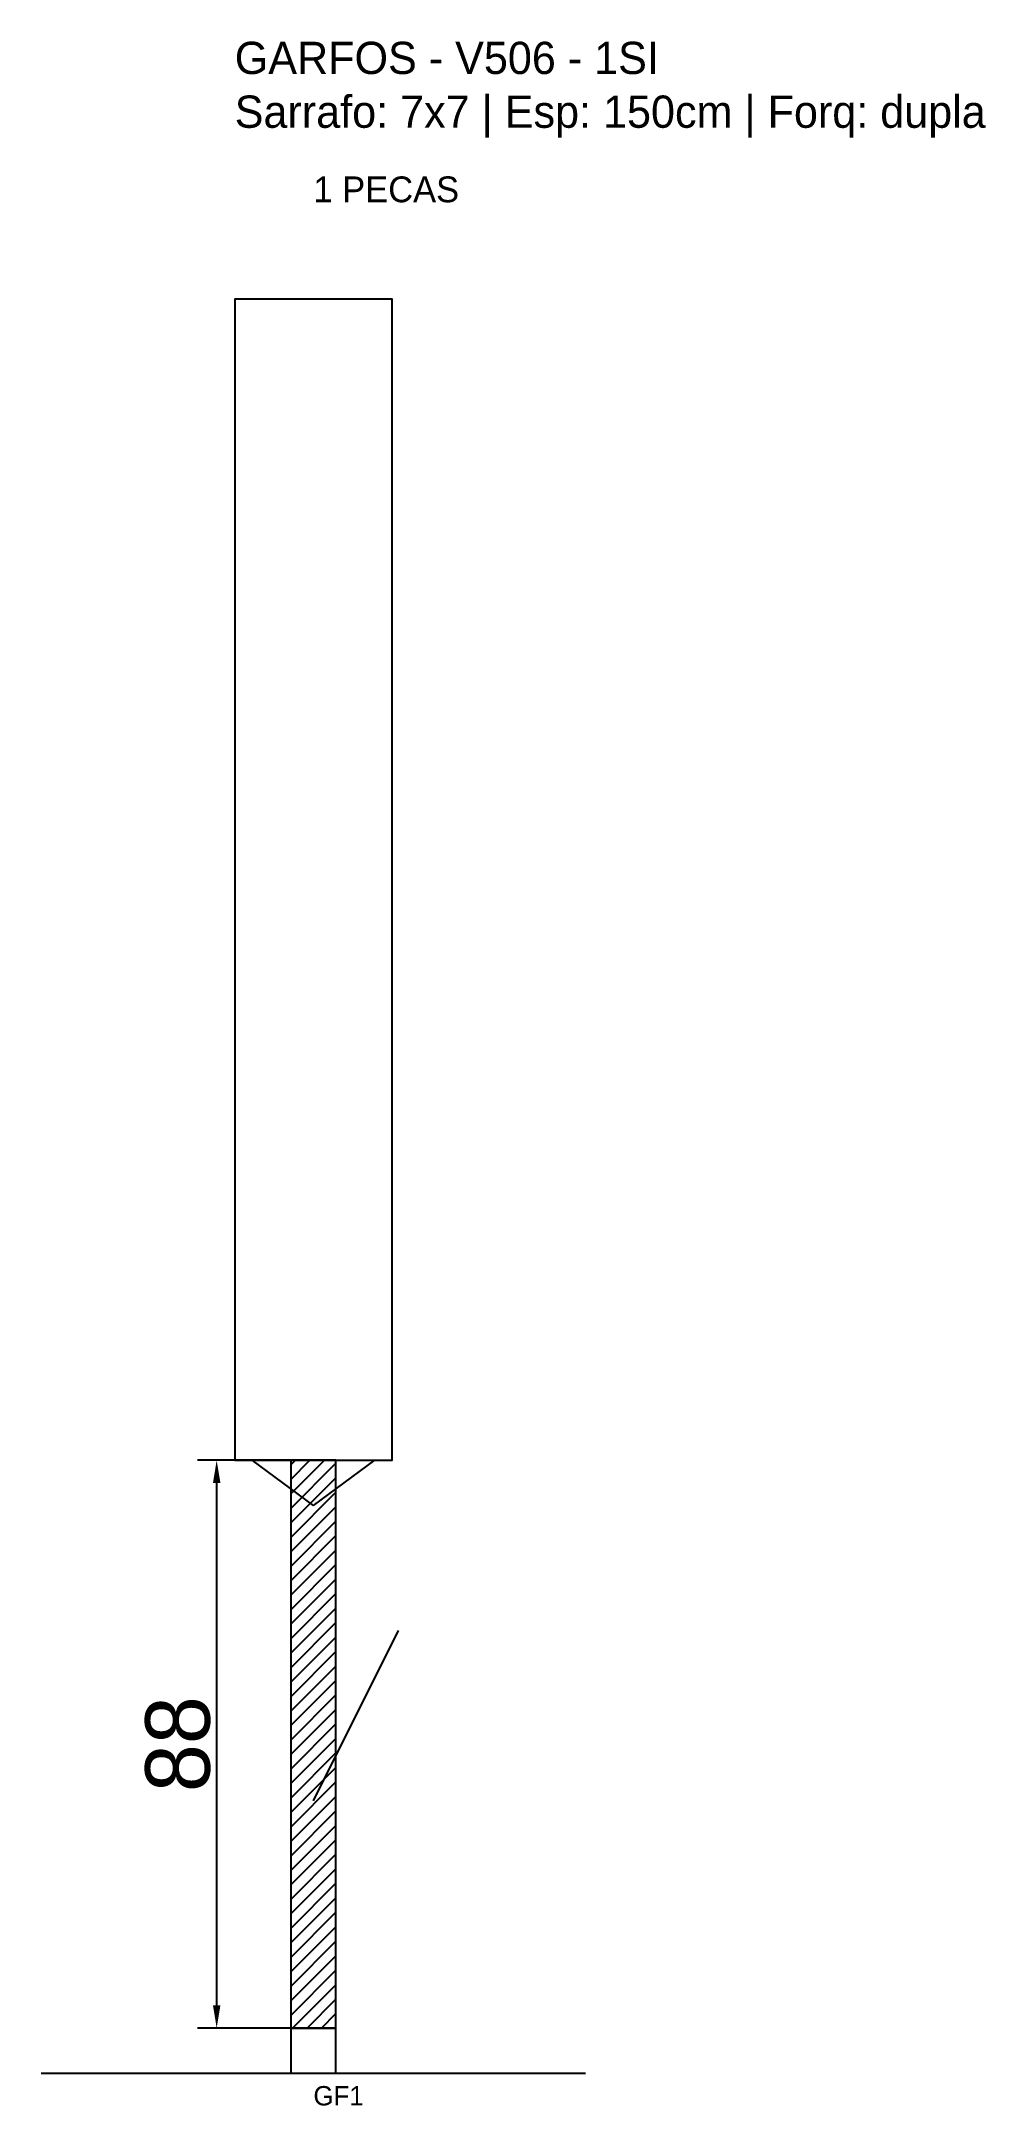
# Model space of a CAD drawing. Header units: metres. Extents: x -30 to 116, y -12 to 308.
import ezdxf

# ---------------------------------------------------------------- set-up
doc = ezdxf.new("R2010")
doc.units = ezdxf.units.M
for name, color, linetype in [('BARRA_ANCORAGEM', 1, 'Continuous'), ('COTA', 241, 'Continuous'), ('GARFOS OK', 3, 'Continuous'), ('NOME DA VIGA', 6, 'Continuous'), ('SARR_7x7', 40, 'Continuous'), ('VIGAS', 3, 'Continuous')]:
    doc.layers.add(name, color=color, linetype=linetype)
doc.dimstyles.new('EZ DXF', dxfattribs={"dimtxt": 10, "dimasz": 3.5, "dimexe": 3, "dimexo": 1.5, "dimgap": 1, "dimtad": 1, "dimdec": 1, "dimdsep": 46, "dimcen": 2.5, "dimazin": 3, "dimtfac": 1, "dimtmove": 0, "dimatfit": 3})

msp = doc.modelspace()

# ---------------------------------------------------------------- hatches: boundary and pattern name
at = {"layer": 'COTA'}
h = msp.add_hatch(dxfattribs=at)
h.set_pattern_fill('ANSI31', scale=0.5)
h.paths.add_polyline_path([(8.7, 0), (15.7, 0), (15.7, 88), (8.7, 88)])

# ---------------------------------------------------------------- linework, layer by layer
at = {"layer": 'BARRA_ANCORAGEM'}
msp.add_line((12.2, 35.2), (25.4, 61.6), dxfattribs=at)
at = {"layer": 'GARFOS OK'}
for p, q in [((12.2, 81), (2.7, 88)), ((2.7, 88), (21.7, 88)), ((12.2, 81), (21.7, 88))]:
    msp.add_line(p, q, dxfattribs=at)
at = {"layer": 'GARFOS OK', "linetype": 'CONTINUOUS'}
msp.add_line((-30, -7), (54.4, -7), dxfattribs=at)
at = {"layer": 'GARFOS OK'}
msp.add_lwpolyline([(8.7, 0), (15.7, 0), (15.7, 88), (8.7, 88), (8.7, 0)], dxfattribs=at)
at = {"layer": 'SARR_7x7'}
msp.add_lwpolyline([(8.7, -7), (15.7, -7), (15.7, 0), (8.7, 0), (8.7, -7)], dxfattribs=at)
at = {"layer": 'VIGAS'}
msp.add_lwpolyline([(0, 88), (24.4, 88), (24.4, 268), (0, 268), (0, 88)], dxfattribs=at)

# ---------------------------------------------------------------- texts
at = {"layer": 'NOME DA VIGA'}
for s, height, p in [('1 PECAS', 4, (12.2, 283)), ('GF1', 3, (12.2, -12))]:
    msp.add_text(s, height=height, dxfattribs=at).set_placement(p)
at = {"layer": 'NOME DA VIGA', "insert": (0, 293), "char_height": 5, "attachment_point": 7}
msp.add_mtext('GARFOS - V506 - 1SI\\PSarrafo: 7x7 | Esp: 150cm | Forq: dupla', dxfattribs=at)

# ---------------------------------------------------------------- dimensions: what is measured, and where the dimension line sits
at = {"layer": 'COTA'}
msp.add_linear_dim(base=(-2.8, 0), p1=(12.2, 0), p2=(12.2, 88), angle=90, dimstyle='EZ DXF', dxfattribs=at).render()

doc.saveas('drawing.dxf')
